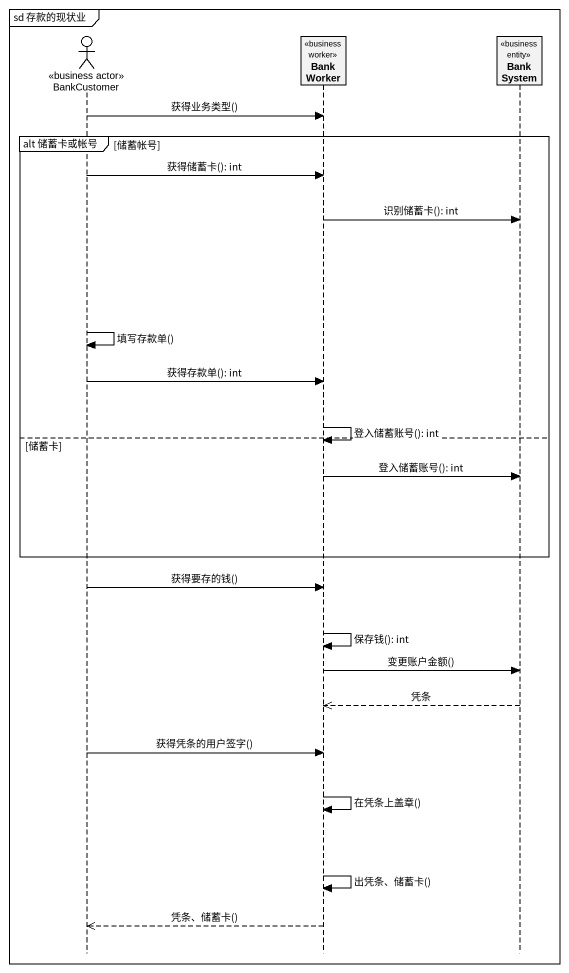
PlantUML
@startuml
mainframe sd 存款的现状业
hide footbox
actor BankCustomer <<business actor>>
participant BankWorker <<business worker>>
participant BankSystem <<business entity>>

BankCustomer -> BankWorker : 获得业务类型()
group alt 储蓄卡或帐号 [储蓄帐号]
  BankCustomer -> BankWorker : 获得储蓄卡(): int
  BankWorker -> BankSystem : 识别储蓄卡(): int
  BankCustomer -> BankCustomer : 填写存款单()
  BankCustomer -> BankWorker : 获得存款单(): int
  BankWorker -> BankWorker : 登入储蓄账号(): int
else 储蓄卡
  BankWorker -> BankSystem : 登入储蓄账号(): int
end
BankCustomer -> BankWorker : 获得要存的钱()
BankWorker -> BankWorker : 保存钱(): int
BankWorker -> BankSystem : 变更账户金额()
BankSystem -->> BankWorker : 凭条
BankCustomer -> BankWorker : 获得凭条的用户签字()
BankWorker -> BankWorker : 在凭条上盖章()
BankWorker -> BankWorker : 出凭条、储蓄卡()
BankWorker -->> BankCustomer : 凭条、储蓄卡()
@enduml
